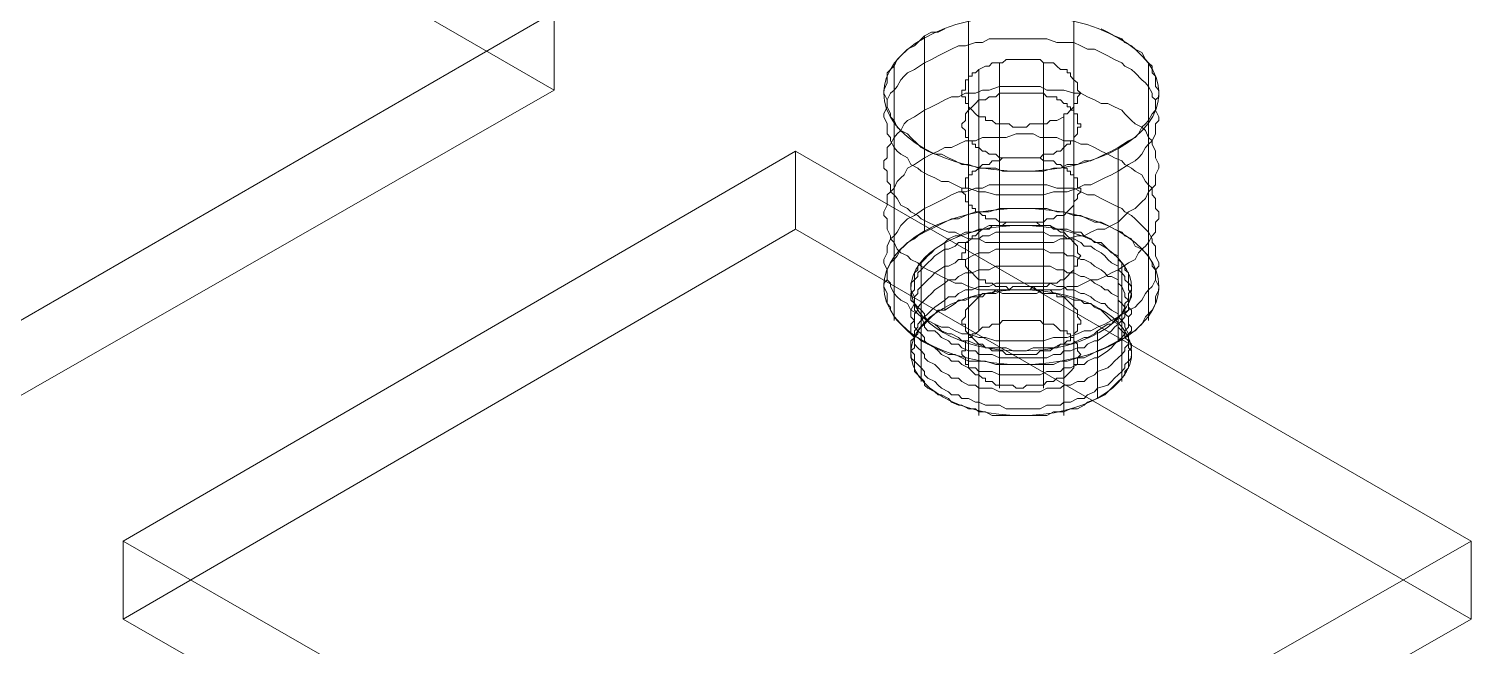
# Model space of a CAD drawing. Header units: millimetres. Extents: x 251 to 1800, y 172 to 1116.
# Drawn here: x 620.2 to 732.3, y 974.9 to 1022.9 of the extents above; entities that cross this region are included whole.
import ezdxf

# ---------------------------------------------------------------- set-up
doc = ezdxf.new("R2010")
doc.units = ezdxf.units.MM

msp = doc.modelspace()

# ---------------------------------------------------------------- linework, layer by layer
at = {"color": 8, "lineweight": 0, "true_color": 0x808080}
for points in [[(608.484693, 1048.423629), (660.998699, 1018.11649), (608.484693, 988.084871), (556.218654, 1018.11649)], [(694.005929, 1019.714503), (693.757961, 1019.438984), (693.482442, 1019.438984), (693.482442, 1019.191016), (693.206922, 1019.191016), (693.206922, 1018.915497), (692.958955, 1018.915497), (692.958955, 1018.667529), (692.958955, 1018.39201), (692.958955, 1018.11649), (692.683435, 1018.11649), (692.683435, 1017.868523), (692.683435, 1017.593003), (692.958955, 1017.593003), (692.958955, 1017.345036), (692.958955, 1017.069516), (693.206922, 1017.069516), (693.206922, 1016.821549), (693.482442, 1016.546029), (693.757961, 1016.27051), (694.005929, 1016.022542), (694.281448, 1016.022542), (694.529416, 1016.022542), (694.529416, 1015.747023), (694.804935, 1015.747023), (695.052902, 1015.747023), (695.328422, 1015.499056), (695.603941, 1015.499056), (695.851909, 1015.499056), (696.127428, 1015.499056), (696.375396, 1015.499056), (696.650915, 1015.223536), (696.898883, 1015.223536), (697.174402, 1015.223536), (697.449922, 1015.223536), (697.697889, 1015.223536), (697.973409, 1015.499056), (698.221376, 1015.499056), (698.496896, 1015.499056), (698.772415, 1015.499056), (699.020382, 1015.499056), (699.295902, 1015.499056), (699.543869, 1015.747023), (699.819389, 1015.747023), (700.067356, 1015.747023), (700.618395, 1016.022542), (700.618395, 1016.27051), (700.866363, 1016.27051), (701.141882, 1016.546029), (701.38985, 1016.821549), (701.38985, 1017.069516), (701.665369, 1017.069516), (701.665369, 1017.345036), (701.665369, 1017.593003), (701.940889, 1017.868523), (701.665369, 1018.11649), (701.665369, 1018.39201), (701.665369, 1018.667529), (701.38985, 1018.915497), (701.141882, 1019.191016), (701.141882, 1019.438984), (700.866363, 1019.438984), (700.866363, 1019.714503), (700.618395, 1019.714503), (700.342876, 1019.714503), (700.067356, 1019.962471), (699.819389, 1020.23799), (699.543869, 1020.23799), (699.295902, 1020.23799), (699.020382, 1020.23799), (698.772415, 1020.485957), (698.496896, 1020.485957), (698.221376, 1020.485957), (697.973409, 1020.485957), (697.697889, 1020.485957), (697.449922, 1020.485957), (697.174402, 1020.485957), (696.898883, 1020.485957), (696.650915, 1020.485957), (696.375396, 1020.485957), (696.127428, 1020.485957), (695.851909, 1020.23799), (695.603941, 1020.23799), (695.328422, 1020.23799), (695.052902, 1020.23799), (694.804935, 1019.962471), (694.529416, 1019.962471)], [(627.495535, 977.008989), (679.761573, 1007.316128), (732.275579, 977.008989), (679.761573, 946.97737)], [(700.618395, 995.716759), (700.342876, 995.716759), (700.067356, 995.716759), (699.819389, 995.468792), (699.543869, 995.468792), (699.295902, 995.468792), (699.020382, 995.193272), (698.772415, 995.193272), (698.496896, 995.193272), (698.221376, 995.193272), (697.973409, 995.193272), (697.697889, 995.193272), (697.449922, 994.945305), (697.174402, 994.945305), (696.898883, 994.945305), (696.650915, 995.193272), (696.375396, 995.193272), (696.127428, 995.193272), (695.851909, 995.193272), (695.603941, 995.193272), (695.328422, 995.193272), (695.052902, 995.468792), (694.804935, 995.468792), (694.529416, 995.468792), (694.529416, 995.716759), (694.281448, 995.716759), (694.005929, 995.992279), (693.757961, 995.992279), (693.482442, 996.240246), (693.206922, 996.515766), (693.206922, 996.791285), (692.958955, 996.791285), (692.958955, 997.039253), (692.958955, 997.314772), (692.683435, 997.56274), (692.683435, 997.838259), (692.958955, 997.838259), (692.958955, 998.086227), (692.958955, 998.361746), (692.958955, 998.637266), (693.206922, 998.637266), (693.206922, 998.885233), (693.482442, 998.885233), (693.482442, 999.160752), (693.757961, 999.160752), (694.005929, 999.40872), (694.281448, 999.684239), (694.529416, 999.684239), (694.804935, 999.684239), (695.052902, 999.932207), (695.328422, 999.932207), (695.603941, 999.932207), (695.851909, 1000.207726), (696.127428, 1000.207726), (696.375396, 1000.207726), (696.650915, 1000.207726), (696.898883, 1000.207726), (697.174402, 1000.207726), (697.449922, 1000.207726), (697.697889, 1000.207726), (697.973409, 1000.207726), (698.221376, 1000.207726), (698.496896, 1000.207726), (698.772415, 1000.207726), (699.020382, 999.932207), (699.295902, 999.932207), (699.543869, 999.932207), (699.819389, 999.932207), (700.067356, 999.684239), (700.342876, 999.40872), (700.618395, 999.40872), (700.866363, 999.40872), (700.866363, 999.160752), (701.141882, 999.160752), (701.141882, 998.885233), (701.38985, 998.885233), (701.38985, 998.637266), (701.665369, 998.361746), (701.665369, 998.086227), (701.665369, 997.838259), (701.940889, 997.56274), (701.665369, 997.314772), (701.665369, 997.039253), (701.665369, 996.791285), (701.38985, 996.791285), (701.38985, 996.515766), (701.141882, 996.240246), (700.866363, 995.992279)]]:
    msp.add_lwpolyline(points, close=True, dxfattribs=at)
for points in [[(608.484693, 1048.423629), (660.998699, 1018.11649)], [(660.998699, 1024.177918), (608.484693, 993.870779)], [(660.998699, 1024.177918), (608.484693, 993.870779)], [(660.998699, 1018.11649), (660.998699, 1024.177918)], [(660.998699, 1018.11649), (660.998699, 1024.177918)], [(693.206922, 1023.654431), (693.206922, 1008.363102), (693.206922, 1008.115134)], [(701.38985, 1023.654431), (701.38985, 1008.363102), (701.38985, 1008.115134)], [(689.790481, 1022.331938), (690.313968, 1022.607457), (690.837455, 1022.607457), (691.360942, 1022.882977)], [(703.511349, 1022.882977), (704.034836, 1022.607457), (704.558323, 1022.331938), (705.109362, 1022.08397), (705.35733, 1021.808451), (705.880817, 1021.560483), (706.156336, 1021.284964), (706.679823, 1021.036996), (706.955342, 1020.485957), (707.20331, 1020.23799), (707.478829, 1019.962471), (707.478829, 1019.438984), (707.726797, 1019.191016), (707.726797, 1018.667529), (707.726797, 1018.39201), (708.002316, 1018.11649), (708.002316, 1017.593003), (707.726797, 1017.345036), (707.726797, 1016.821549), (707.726797, 1016.546029), (707.478829, 1016.27051), (707.20331, 1015.747023), (706.955342, 1015.499056), (706.679823, 1015.223536), (706.404304, 1014.700049), (706.156336, 1014.42453), (705.632849, 1014.176562), (704.833843, 1013.653075), (704.833843, 998.637266), (705.35733, 998.885233), (705.632849, 999.160752), (706.156336, 999.40872), (706.404304, 999.684239), (706.679823, 999.932207), (706.955342, 1000.483246), (707.20331, 1000.731213), (707.478829, 1001.006733), (707.726797, 1001.53022), (707.726797, 1001.778187), (707.726797, 1002.053707), (708.002316, 1002.577194), (708.002316, 1002.852713), (707.726797, 1003.3762), (707.726797, 1003.624167), (707.726797, 1004.147654), (707.478829, 1004.423174), (707.478829, 1004.698693), (707.20331, 1005.22218), (706.955342, 1005.470148), (706.679823, 1005.745667), (706.156336, 1005.993635), (705.880817, 1006.544674), (705.35733, 1006.792641), (705.109362, 1007.068161), (704.558323, 1007.316128), (704.034836, 1007.591647), (703.511349, 1007.839615), (702.987863, 1007.839615), (702.464376, 1008.115134), (701.940889, 1008.363102), (701.38985, 1008.363102), (700.618395, 1008.638621), (700.067356, 1008.638621), (699.295902, 1008.914141), (698.772415, 1008.914141), (698.221376, 1008.914141), (697.449922, 1008.914141), (696.898883, 1008.914141), (696.127428, 1008.914141), (695.603941, 1008.914141), (694.804935, 1008.638621), (694.281448, 1008.638621), (693.757961, 1008.638621), (692.958955, 1008.363102), (692.435468, 1008.115134), (691.884429, 1008.115134), (691.360942, 1007.839615), (690.837455, 1007.591647), (689.790481, 1007.068161)], [(704.833843, 1013.653075), (704.310356, 1013.377556), (703.786869, 1013.129588), (703.23583, 1012.854069), (702.712343, 1012.606101), (702.188856, 1012.606101), (701.665369, 1012.330582), (700.866363, 1012.330582), (700.342876, 1012.055063), (699.819389, 1012.055063), (699.020382, 1011.807095), (698.496896, 1011.807095), (697.697889, 1011.807095), (697.174402, 1011.807095), (696.375396, 1011.807095), (695.851909, 1011.807095), (695.328422, 1012.055063), (694.529416, 1012.055063), (694.005929, 1012.055063), (693.206922, 1012.330582), (692.683435, 1012.330582), (692.159948, 1012.606101), (691.636461, 1012.854069), (691.112974, 1013.129588), (690.589487, 1013.129588), (690.038449, 1013.377556), (689.514962, 1013.653075), (689.266994, 1013.901043), (688.715955, 1014.42453), (688.467988, 1014.700049), (687.944501, 1014.975569), (687.668981, 1015.223536), (687.421014, 1015.747023), (687.145494, 1016.022542), (687.145494, 1016.27051), (686.869975, 1016.821549), (686.869975, 1017.069516), (686.869975, 1017.345036), (686.622008, 1017.868523), (686.622008, 1018.11649), (686.869975, 1018.667529), (686.869975, 1018.915497), (686.869975, 1019.438984), (687.145494, 1019.714503), (687.421014, 1019.962471), (687.668981, 1020.485957), (687.944501, 1020.761477), (688.192468, 1021.036996), (688.467988, 1021.284964), (688.991475, 1021.560483), (689.790481, 1022.331938), (689.790481, 1007.068161), (689.266994, 1006.792641), (688.991475, 1006.544674), (688.467988, 1006.269154), (688.192468, 1005.993635), (687.944501, 1005.745667), (687.668981, 1005.22218), (687.421014, 1004.946661), (687.145494, 1004.698693), (686.869975, 1004.147654), (686.869975, 1003.899687), (686.869975, 1003.3762), (686.622008, 1003.100681), (686.622008, 1002.852713), (686.869975, 1002.301674), (686.869975, 1002.053707), (686.869975, 1001.53022), (687.145494, 1001.2547), (687.145494, 1001.006733), (687.421014, 1000.483246), (687.668981, 1000.207726), (687.944501, 999.932207), (688.467988, 999.40872), (688.715955, 999.160752), (689.266994, 998.885233), (689.514962, 998.637266), (690.038449, 998.361746), (690.589487, 998.086227), (691.112974, 997.838259), (691.636461, 997.56274), (692.159948, 997.56274), (692.683435, 997.314772), (693.206922, 997.039253), (694.005929, 997.039253), (694.529416, 997.039253), (695.328422, 996.791285), (695.851909, 996.791285), (696.375396, 996.791285), (697.174402, 996.791285), (697.697889, 996.791285), (698.496896, 996.791285), (699.020382, 996.791285), (699.819389, 996.791285), (700.342876, 997.039253), (700.866363, 997.039253), (701.665369, 997.314772), (702.188856, 997.314772), (702.712343, 997.56274), (703.23583, 997.838259), (703.786869, 998.086227), (704.833843, 998.637266)], [(689.790481, 1022.331938), (689.790481, 1007.068161)], [(689.790481, 1020.23799), (690.313968, 1020.485957), (690.837455, 1020.761477), (691.360942, 1021.036996), (691.884429, 1021.284964), (692.435468, 1021.560483), (692.958955, 1021.560483), (693.757961, 1021.808451), (694.281448, 1021.808451), (694.804935, 1022.08397), (695.603941, 1022.08397), (696.127428, 1022.08397), (696.898883, 1022.08397), (697.449922, 1022.08397), (698.221376, 1022.08397), (698.772415, 1022.08397), (699.295902, 1022.08397), (700.067356, 1021.808451), (700.618395, 1021.808451), (701.38985, 1021.808451), (701.940889, 1021.560483), (702.464376, 1021.284964), (702.987863, 1021.284964), (703.511349, 1021.036996), (704.034836, 1020.761477), (704.558323, 1020.485957), (705.109362, 1020.23799), (705.35733, 1019.962471), (705.880817, 1019.714503), (706.156336, 1019.438984), (706.679823, 1018.915497), (706.955342, 1018.667529), (707.20331, 1018.39201), (707.478829, 1017.868523), (707.478829, 1017.593003), (707.726797, 1017.345036), (707.726797, 1016.821549), (707.726797, 1016.546029), (708.002316, 1016.022542), (708.002316, 1015.747023), (707.726797, 1015.499056), (707.726797, 1014.975569), (707.726797, 1014.700049), (707.478829, 1014.176562), (707.20331, 1013.901043), (706.955342, 1013.653075), (706.679823, 1013.129588), (706.404304, 1012.854069), (706.156336, 1012.606101), (705.632849, 1012.330582), (704.833843, 1011.807095), (704.833843, 1011.531576)], [(700.618395, 1016.022542), (700.618395, 1016.27051), (700.866363, 1016.27051), (701.141882, 1016.546029), (701.38985, 1016.821549), (701.38985, 1017.069516), (701.665369, 1017.069516), (701.665369, 1017.345036), (701.665369, 1017.593003), (701.940889, 1017.868523), (701.665369, 1018.11649), (701.665369, 1018.39201), (701.665369, 1018.667529), (701.38985, 1018.915497), (701.141882, 1019.191016), (701.141882, 1019.438984), (700.866363, 1019.438984), (700.866363, 1019.714503), (700.618395, 1019.714503), (700.342876, 1019.714503), (700.067356, 1019.962471), (699.819389, 1020.23799), (699.543869, 1020.23799), (699.295902, 1020.23799), (699.020382, 1020.23799), (698.772415, 1020.485957), (698.496896, 1020.485957), (698.221376, 1020.485957), (697.973409, 1020.485957), (697.697889, 1020.485957), (697.449922, 1020.485957), (697.174402, 1020.485957), (696.898883, 1020.485957), (696.650915, 1020.485957), (696.375396, 1020.485957), (696.127428, 1020.485957), (695.851909, 1020.23799), (695.603941, 1020.23799), (695.328422, 1020.23799), (695.052902, 1020.23799), (694.804935, 1019.962471), (694.529416, 1019.962471), (694.005929, 1019.714503)], [(704.833843, 1011.807095), (704.310356, 1011.531576), (703.786869, 1011.283608), (703.23583, 1011.008089), (702.712343, 1010.760121), (702.188856, 1010.760121), (701.665369, 1010.484602), (700.866363, 1010.209082), (700.342876, 1010.209082), (699.819389, 1010.209082), (699.020382, 1009.961115), (698.496896, 1009.961115), (697.697889, 1009.961115), (697.174402, 1009.961115), (696.375396, 1009.961115), (695.851909, 1009.961115), (695.328422, 1009.961115), (694.529416, 1010.209082), (694.005929, 1010.209082), (693.206922, 1010.484602), (692.683435, 1010.484602), (692.159948, 1010.760121), (691.636461, 1011.008089), (691.112974, 1011.008089), (690.589487, 1011.283608), (690.038449, 1011.531576), (689.514962, 1011.807095), (689.266994, 1012.055063), (688.715955, 1012.330582), (688.467988, 1012.854069), (687.944501, 1013.129588), (687.668981, 1013.377556), (687.421014, 1013.653075), (687.145494, 1014.176562), (687.145494, 1014.42453), (686.869975, 1014.700049), (686.869975, 1015.223536), (686.869975, 1015.499056), (686.622008, 1016.022542), (686.622008, 1016.27051), (686.869975, 1016.821549), (686.869975, 1017.069516), (686.869975, 1017.345036), (687.145494, 1017.868523), (687.421014, 1018.11649), (687.668981, 1018.39201), (687.944501, 1018.915497), (688.192468, 1019.191016), (688.467988, 1019.438984), (688.991475, 1019.714503), (689.790481, 1020.23799), (689.790481, 1019.962471)], [(687.421014, 1020.23799), (687.421014, 1005.22218), (687.421014, 1004.946661)], [(694.005929, 1019.714503), (693.757961, 1019.438984), (693.482442, 1019.438984), (693.482442, 1019.191016), (693.206922, 1019.191016), (693.206922, 1018.915497), (692.958955, 1018.915497), (692.958955, 1018.667529), (692.958955, 1018.39201), (692.958955, 1018.11649), (692.683435, 1018.11649), (692.683435, 1017.868523), (692.683435, 1017.593003), (692.958955, 1017.593003), (692.958955, 1017.345036), (692.958955, 1017.069516), (693.206922, 1017.069516), (693.206922, 1016.821549), (693.482442, 1016.546029), (693.757961, 1016.27051), (694.005929, 1016.022542), (694.281448, 1016.022542), (694.529416, 1016.022542), (694.529416, 1015.747023), (694.804935, 1015.747023), (695.052902, 1015.747023), (695.328422, 1015.499056), (695.603941, 1015.499056), (695.851909, 1015.499056), (696.127428, 1015.499056), (696.375396, 1015.499056), (696.650915, 1015.223536), (696.898883, 1015.223536), (697.174402, 1015.223536), (697.449922, 1015.223536), (697.697889, 1015.223536), (697.973409, 1015.499056), (698.221376, 1015.499056), (698.496896, 1015.499056), (698.772415, 1015.499056), (699.020382, 1015.499056), (699.295902, 1015.499056), (699.543869, 1015.747023), (699.819389, 1015.747023), (700.067356, 1015.747023), (700.618395, 1016.022542)], [(694.005929, 1019.714503), (694.005929, 999.40872)], [(694.005929, 1019.714503), (694.005929, 999.40872)], [(695.603941, 1020.23799), (695.603941, 999.932207), (695.603941, 999.684239)], [(699.020382, 1020.23799), (699.020382, 999.932207), (699.020382, 999.684239)], [(707.20331, 1020.23799), (707.20331, 1005.22218), (707.20331, 1004.946661)], [(660.998699, 1018.11649), (608.484693, 988.084871)], [(689.790481, 1016.546029), (690.313968, 1016.821549), (690.837455, 1017.069516), (691.360942, 1017.345036), (691.884429, 1017.593003), (692.435468, 1017.593003), (692.958955, 1017.868523), (693.757961, 1017.868523), (694.281448, 1018.11649), (694.804935, 1018.11649), (695.603941, 1018.39201), (696.127428, 1018.39201), (696.898883, 1018.39201), (697.449922, 1018.39201), (698.221376, 1018.39201), (698.772415, 1018.39201), (699.295902, 1018.11649), (700.067356, 1018.11649), (700.618395, 1018.11649), (701.38985, 1017.868523), (701.940889, 1017.868523), (702.464376, 1017.593003), (702.987863, 1017.345036), (703.511349, 1017.069516), (704.034836, 1017.069516), (704.558323, 1016.821549), (705.109362, 1016.546029), (705.35733, 1016.27051), (705.880817, 1015.747023), (706.156336, 1015.499056), (706.679823, 1015.223536), (706.955342, 1014.975569), (707.20331, 1014.42453), (707.478829, 1014.176562), (707.478829, 1013.901043), (707.726797, 1013.377556), (707.726797, 1013.129588), (707.726797, 1012.854069), (708.002316, 1012.330582), (708.002316, 1012.055063), (707.726797, 1011.531576), (707.726797, 1011.283608), (707.726797, 1010.760121), (707.478829, 1010.484602), (707.20331, 1010.209082), (706.955342, 1009.685595), (706.679823, 1009.437628), (706.404304, 1009.162108), (706.156336, 1008.914141), (705.632849, 1008.638621), (704.833843, 1007.839615), (704.833843, 1007.591647)], [(693.206922, 1018.915497), (693.206922, 998.637266), (693.206922, 998.361746)], [(701.38985, 1018.915497), (701.38985, 998.637266), (701.38985, 998.361746)], [(700.618395, 1013.653075), (700.342876, 1013.377556), (700.067356, 1013.377556), (699.819389, 1013.129588), (699.543869, 1013.129588), (699.295902, 1013.129588), (699.020382, 1013.129588), (698.772415, 1012.854069), (698.496896, 1012.854069), (698.221376, 1012.854069), (697.973409, 1012.854069), (697.697889, 1012.854069), (697.449922, 1012.854069), (697.174402, 1012.854069), (696.898883, 1012.854069), (696.650915, 1012.854069), (696.375396, 1012.854069), (696.127428, 1012.854069), (695.851909, 1012.854069), (695.603941, 1012.854069), (695.328422, 1013.129588), (695.052902, 1013.129588), (694.804935, 1013.129588), (694.529416, 1013.377556), (694.281448, 1013.377556), (694.005929, 1013.653075), (693.757961, 1013.653075), (693.757961, 1013.901043), (693.482442, 1013.901043), (693.482442, 1014.176562), (693.206922, 1014.176562), (693.206922, 1014.42453), (692.958955, 1014.42453), (692.958955, 1014.700049), (692.958955, 1014.975569), (692.683435, 1015.223536), (692.683435, 1015.499056), (692.958955, 1015.747023), (692.958955, 1016.022542), (692.958955, 1016.27051), (693.206922, 1016.546029), (693.482442, 1016.821549), (693.757961, 1017.069516), (694.005929, 1017.345036), (694.005929, 1017.069516)], [(694.005929, 1017.345036), (694.281448, 1017.345036), (694.529416, 1017.345036), (694.804935, 1017.593003), (695.052902, 1017.593003), (695.328422, 1017.593003), (695.603941, 1017.868523), (695.851909, 1017.868523), (696.127428, 1017.868523), (696.375396, 1017.868523), (696.650915, 1017.868523), (696.898883, 1017.868523), (697.174402, 1017.868523), (697.449922, 1017.868523), (697.697889, 1017.868523), (697.973409, 1017.868523), (698.221376, 1017.868523), (698.496896, 1017.868523), (698.772415, 1017.868523), (699.020382, 1017.868523), (699.295902, 1017.593003), (699.543869, 1017.593003), (699.819389, 1017.593003), (700.067356, 1017.593003), (700.067356, 1017.345036), (700.342876, 1017.345036), (700.618395, 1017.069516), (700.866363, 1017.069516), (700.866363, 1016.821549), (701.141882, 1016.821549), (701.141882, 1016.546029), (701.38985, 1016.546029), (701.38985, 1016.27051), (701.665369, 1016.27051), (701.665369, 1016.022542), (701.665369, 1015.747023), (701.665369, 1015.499056), (701.940889, 1015.499056), (701.940889, 1015.223536), (701.665369, 1015.223536), (701.665369, 1014.975569), (701.665369, 1014.700049), (701.38985, 1014.42453), (701.38985, 1014.176562), (701.141882, 1014.176562), (701.141882, 1013.901043), (700.866363, 1013.901043), (700.618395, 1013.653075), (700.618395, 1013.377556)], [(704.833843, 1007.839615), (704.310356, 1007.591647), (703.786869, 1007.316128), (703.23583, 1007.316128), (702.712343, 1007.068161), (702.188856, 1006.792641), (701.665369, 1006.792641), (700.866363, 1006.544674), (700.342876, 1006.544674), (699.819389, 1006.269154), (699.020382, 1006.269154), (698.496896, 1006.269154), (697.697889, 1006.269154), (697.174402, 1006.269154), (696.375396, 1006.269154), (695.851909, 1006.269154), (695.328422, 1006.269154), (694.529416, 1006.269154), (694.005929, 1006.544674), (693.206922, 1006.544674), (692.683435, 1006.792641), (692.159948, 1007.068161), (691.636461, 1007.068161), (691.112974, 1007.316128), (690.589487, 1007.591647), (690.038449, 1007.839615), (689.514962, 1008.115134), (689.266994, 1008.363102), (688.715955, 1008.638621), (688.467988, 1008.914141), (687.944501, 1009.162108), (687.668981, 1009.685595), (687.421014, 1009.961115), (687.145494, 1010.209082), (687.145494, 1010.760121), (686.869975, 1011.008089), (686.869975, 1011.531576), (686.869975, 1011.807095), (686.622008, 1012.055063), (686.622008, 1012.606101), (686.869975, 1012.854069), (686.869975, 1013.377556), (686.869975, 1013.653075), (687.145494, 1013.901043), (687.421014, 1014.42453), (687.668981, 1014.700049), (687.944501, 1014.975569), (688.192468, 1015.499056), (688.467988, 1015.747023), (688.991475, 1016.022542), (689.790481, 1016.546029), (689.790481, 1016.27051)], [(693.206922, 1016.821549), (693.206922, 996.791285), (693.206922, 996.515766)], [(700.618395, 1016.022542), (700.618395, 995.716759)], [(700.618395, 1016.022542), (700.618395, 995.716759)], [(701.38985, 1016.821549), (701.38985, 996.791285), (701.38985, 996.515766)], [(687.421014, 1015.499056), (687.421014, 1000.483246), (687.421014, 1000.207726)], [(689.790481, 1012.854069), (690.313968, 1013.129588), (690.837455, 1013.377556), (691.360942, 1013.653075), (691.884429, 1013.653075), (692.435468, 1013.901043), (692.958955, 1014.176562), (693.757961, 1014.176562), (694.281448, 1014.42453), (694.804935, 1014.42453), (695.603941, 1014.42453), (696.127428, 1014.42453), (696.898883, 1014.700049), (697.449922, 1014.700049), (698.221376, 1014.700049), (698.772415, 1014.42453), (699.295902, 1014.42453), (700.067356, 1014.42453), (700.618395, 1014.176562), (701.38985, 1014.176562), (701.940889, 1013.901043), (702.464376, 1013.901043), (702.987863, 1013.653075), (703.511349, 1013.377556), (704.034836, 1013.129588), (704.558323, 1012.854069), (705.109362, 1012.606101), (705.35733, 1012.330582), (705.880817, 1012.055063), (706.156336, 1011.807095), (706.679823, 1011.531576), (706.955342, 1011.008089), (707.20331, 1010.760121), (707.478829, 1010.484602), (707.478829, 1009.961115), (707.726797, 1009.685595), (707.726797, 1009.437628), (707.726797, 1008.914141), (708.002316, 1008.638621), (708.002316, 1008.115134), (707.726797, 1007.839615), (707.726797, 1007.591647), (707.726797, 1007.068161), (707.478829, 1006.792641), (707.20331, 1006.269154), (706.955342, 1005.993635), (706.679823, 1005.745667), (706.404304, 1005.470148), (706.156336, 1004.946661), (705.632849, 1004.698693), (704.833843, 1004.147654), (704.833843, 1003.899687)], [(695.603941, 1015.499056), (695.603941, 995.193272), (695.603941, 994.945305)], [(699.020382, 1015.499056), (699.020382, 995.193272), (699.020382, 994.945305)], [(707.20331, 1015.499056), (707.20331, 1000.483246), (707.20331, 1000.207726)], [(704.833843, 1013.653075), (704.833843, 998.637266)], [(627.495535, 983.070417), (679.761573, 1013.377556)], [(627.495535, 983.070417), (679.761573, 1013.377556)], [(679.761573, 1013.377556), (732.275579, 983.070417)], [(679.761573, 1007.316128), (679.761573, 1013.377556)], [(679.761573, 1013.377556), (732.275579, 983.070417)], [(679.761573, 1007.316128), (679.761573, 1013.377556)], [(704.833843, 1004.147654), (704.310356, 1003.899687), (703.786869, 1003.624167), (703.23583, 1003.3762), (702.712343, 1003.3762), (702.188856, 1003.100681), (701.665369, 1002.852713), (700.866363, 1002.852713), (700.342876, 1002.577194), (699.819389, 1002.577194), (699.020382, 1002.577194), (698.496896, 1002.301674), (697.697889, 1002.301674), (697.174402, 1002.301674), (696.375396, 1002.301674), (695.851909, 1002.301674), (695.328422, 1002.577194), (694.529416, 1002.577194), (694.005929, 1002.577194), (693.206922, 1002.852713), (692.683435, 1003.100681), (692.159948, 1003.100681), (691.636461, 1003.3762), (691.112974, 1003.624167), (690.589487, 1003.899687), (690.038449, 1004.147654), (689.514962, 1004.423174), (689.266994, 1004.698693), (688.715955, 1004.946661), (688.467988, 1005.22218), (687.944501, 1005.470148), (687.668981, 1005.745667), (687.421014, 1006.269154), (687.145494, 1006.544674), (687.145494, 1006.792641), (686.869975, 1007.316128), (686.869975, 1007.591647), (686.869975, 1008.115134), (686.622008, 1008.363102), (686.622008, 1008.638621), (686.869975, 1009.162108), (686.869975, 1009.437628), (686.869975, 1009.961115), (687.145494, 1010.209082), (687.421014, 1010.484602), (687.668981, 1011.008089), (687.944501, 1011.283608), (688.192468, 1011.531576), (688.467988, 1012.055063), (688.991475, 1012.330582), (689.790481, 1012.854069), (689.790481, 1012.606101)], [(694.005929, 1012.055063), (694.281448, 1012.330582), (694.529416, 1012.330582), (694.804935, 1012.330582), (695.052902, 1012.606101), (695.328422, 1012.606101), (695.603941, 1012.606101), (695.851909, 1012.854069), (696.127428, 1012.854069), (696.375396, 1012.854069), (696.650915, 1012.854069), (696.898883, 1012.854069), (697.174402, 1012.854069), (697.449922, 1012.854069), (697.697889, 1012.854069), (697.973409, 1012.854069), (698.221376, 1012.854069), (698.496896, 1012.854069), (698.772415, 1012.854069), (699.020382, 1012.606101), (699.295902, 1012.606101), (699.543869, 1012.606101), (699.819389, 1012.606101), (700.067356, 1012.330582), (700.342876, 1012.330582), (700.618395, 1012.055063), (700.866363, 1012.055063), (700.866363, 1011.807095), (701.141882, 1011.807095), (701.141882, 1011.531576), (701.38985, 1011.531576), (701.38985, 1011.283608), (701.665369, 1011.283608), (701.665369, 1011.008089), (701.665369, 1010.760121), (701.665369, 1010.484602), (701.940889, 1010.484602), (701.940889, 1010.209082), (701.665369, 1009.961115), (701.665369, 1009.685595), (701.38985, 1009.437628), (701.38985, 1009.162108), (701.141882, 1008.914141), (700.866363, 1008.638621), (700.618395, 1008.363102), (700.618395, 1008.115134)], [(700.618395, 1008.363102), (700.342876, 1008.363102), (700.067356, 1008.363102), (699.819389, 1008.115134), (699.543869, 1008.115134), (699.295902, 1008.115134), (699.020382, 1007.839615), (698.772415, 1007.839615), (698.496896, 1007.839615), (698.221376, 1007.839615), (697.973409, 1007.839615), (697.697889, 1007.839615), (697.449922, 1007.839615), (697.174402, 1007.839615), (696.898883, 1007.839615), (696.650915, 1007.839615), (696.375396, 1007.839615), (696.127428, 1007.839615), (695.851909, 1007.839615), (695.603941, 1007.839615), (695.328422, 1008.115134), (695.052902, 1008.115134), (694.804935, 1008.115134), (694.529416, 1008.115134), (694.529416, 1008.363102), (694.281448, 1008.363102), (694.005929, 1008.638621), (693.757961, 1008.638621), (693.757961, 1008.914141), (693.482442, 1008.914141), (693.482442, 1009.162108), (693.206922, 1009.162108), (693.206922, 1009.437628), (692.958955, 1009.437628), (692.958955, 1009.685595), (692.958955, 1009.961115), (692.683435, 1010.209082), (692.683435, 1010.484602), (692.958955, 1010.484602), (692.958955, 1010.760121), (692.958955, 1011.008089), (692.958955, 1011.283608), (693.206922, 1011.283608), (693.206922, 1011.531576), (693.482442, 1011.531576), (693.482442, 1011.807095), (693.757961, 1011.807095), (694.005929, 1012.055063), (694.005929, 1011.807095)], [(693.206922, 1012.330582), (693.206922, 997.314772), (693.206922, 997.039253)], [(701.38985, 1012.330582), (701.38985, 997.314772), (701.38985, 997.039253)], [(689.790481, 1008.914141), (690.313968, 1009.162108), (690.837455, 1009.437628), (691.360942, 1009.685595), (691.884429, 1009.961115), (692.435468, 1010.209082), (692.958955, 1010.209082), (693.757961, 1010.484602), (694.281448, 1010.484602), (694.804935, 1010.760121), (695.603941, 1010.760121), (696.127428, 1010.760121), (696.898883, 1010.760121), (697.449922, 1010.760121), (698.221376, 1010.760121), (698.772415, 1010.760121), (699.295902, 1010.760121), (700.067356, 1010.484602), (700.618395, 1010.484602), (701.38985, 1010.484602), (701.940889, 1010.209082), (702.464376, 1009.961115), (702.987863, 1009.961115), (703.511349, 1009.685595), (704.034836, 1009.437628), (704.558323, 1009.162108), (705.109362, 1008.914141), (705.35733, 1008.638621), (705.880817, 1008.363102), (706.156336, 1008.115134), (706.679823, 1007.591647), (706.955342, 1007.316128), (707.20331, 1007.068161), (707.478829, 1006.544674), (707.478829, 1006.269154), (707.726797, 1005.993635), (707.726797, 1005.470148), (707.726797, 1005.22218), (708.002316, 1004.698693), (708.002316, 1004.423174), (707.726797, 1004.147654), (707.726797, 1003.624167), (707.726797, 1003.3762), (707.478829, 1002.852713), (707.20331, 1002.577194), (706.955342, 1002.301674), (706.679823, 1001.778187), (706.404304, 1001.53022), (706.156336, 1001.2547), (705.632849, 1001.006733), (704.833843, 1000.483246), (704.833843, 1000.207726)], [(704.833843, 1000.483246), (704.310356, 1000.207726), (703.786869, 999.932207), (703.23583, 999.684239), (702.712343, 999.40872), (702.188856, 999.40872), (701.665369, 999.160752), (700.866363, 998.885233), (700.342876, 998.885233), (699.819389, 998.885233), (699.020382, 998.637266), (698.496896, 998.637266), (697.697889, 998.637266), (697.174402, 998.637266), (696.375396, 998.637266), (695.851909, 998.637266), (695.328422, 998.637266), (694.529416, 998.885233), (694.005929, 998.885233), (693.206922, 999.160752), (692.683435, 999.160752), (692.159948, 999.40872), (691.636461, 999.684239), (691.112974, 999.684239), (690.589487, 999.932207), (690.038449, 1000.207726), (689.514962, 1000.483246), (689.266994, 1000.731213), (688.715955, 1001.006733), (688.467988, 1001.53022), (687.944501, 1001.778187), (687.668981, 1002.053707), (687.421014, 1002.301674), (687.145494, 1002.852713), (687.145494, 1003.100681), (686.869975, 1003.3762), (686.869975, 1003.899687), (686.869975, 1004.147654), (686.622008, 1004.698693), (686.622008, 1004.946661), (686.869975, 1005.470148), (686.869975, 1005.745667), (686.869975, 1005.993635), (687.145494, 1006.544674), (687.421014, 1006.792641), (687.668981, 1007.068161), (687.944501, 1007.591647), (688.192468, 1007.839615), (688.467988, 1008.115134), (688.991475, 1008.363102), (689.790481, 1008.914141), (689.790481, 1008.638621)], [(627.495535, 977.008989), (679.761573, 1007.316128)], [(679.761573, 1007.316128), (732.275579, 977.008989)], [(691.360942, 1001.006733), (691.360942, 1006.269154), (691.636461, 1006.544674), (692.159948, 1006.792641), (692.435468, 1006.792641), (692.958955, 1007.068161), (693.482442, 1007.068161), (694.005929, 1007.316128), (694.281448, 1007.316128), (694.804935, 1007.591647), (695.328422, 1007.591647), (695.851909, 1007.591647), (696.375396, 1007.591647), (696.898883, 1007.591647), (697.449922, 1007.591647), (697.973409, 1007.591647), (698.496896, 1007.591647), (699.020382, 1007.591647), (699.543869, 1007.591647), (700.067356, 1007.316128), (700.618395, 1007.316128), (700.866363, 1007.316128), (701.38985, 1007.068161), (701.940889, 1007.068161), (702.188856, 1006.792641), (702.712343, 1006.544674), (702.987863, 1006.269154), (703.511349, 1006.269154), (703.786869, 1005.993635), (704.034836, 1005.745667), (704.310356, 1005.470148), (704.833843, 1005.22218), (704.833843, 1004.946661), (705.109362, 1004.698693), (705.35733, 1004.423174), (705.35733, 1004.147654), (705.632849, 1003.899687), (705.632849, 1003.3762), (705.632849, 1003.100681), (705.880817, 1002.852713), (705.880817, 1002.577194), (705.632849, 1002.301674), (705.632849, 1002.053707), (705.632849, 1001.778187), (705.35733, 1001.53022), (705.35733, 1001.2547), (705.109362, 1000.731213), (704.833843, 1000.483246), (704.558323, 1000.207726), (704.310356, 999.932207), (704.034836, 999.932207), (703.23583, 999.40872)], [(691.360942, 1005.745667), (691.636461, 1005.745667), (692.159948, 1005.993635), (692.435468, 1006.269154), (692.958955, 1006.269154), (693.482442, 1006.544674), (694.005929, 1006.544674), (694.281448, 1006.792641), (694.804935, 1006.792641), (695.328422, 1007.068161), (695.851909, 1007.068161), (696.375396, 1007.068161), (696.898883, 1007.068161), (697.449922, 1007.068161), (697.973409, 1007.068161), (698.496896, 1007.068161), (699.020382, 1007.068161), (699.543869, 1006.792641), (700.067356, 1006.792641), (700.618395, 1006.792641), (700.866363, 1006.544674), (701.38985, 1006.544674), (701.940889, 1006.269154), (702.188856, 1005.993635), (702.712343, 1005.993635), (702.987863, 1005.745667), (703.511349, 1005.470148), (703.786869, 1005.22218), (704.034836, 1004.946661), (704.310356, 1004.698693), (704.833843, 1004.423174), (704.833843, 1004.147654), (705.109362, 1003.899687), (705.35733, 1003.624167), (705.35733, 1003.3762), (705.632849, 1003.100681), (705.632849, 1002.852713), (705.632849, 1002.577194), (705.880817, 1002.301674), (705.880817, 1002.053707), (705.632849, 1001.53022), (705.632849, 1001.2547), (705.632849, 1001.006733), (705.35733, 1000.731213), (705.35733, 1000.483246), (705.109362, 1000.207726), (704.833843, 999.932207), (704.558323, 999.684239), (704.310356, 999.40872), (704.034836, 999.160752), (703.23583, 998.637266), (703.23583, 998.361746)], [(700.618395, 1003.3762), (700.342876, 1003.3762), (700.067356, 1003.100681), (699.819389, 1003.100681), (699.543869, 1003.100681), (699.295902, 1002.852713), (699.020382, 1002.852713), (698.772415, 1002.852713), (698.496896, 1002.852713), (698.221376, 1002.852713), (697.973409, 1002.577194), (697.697889, 1002.577194), (697.449922, 1002.577194), (697.174402, 1002.577194), (696.898883, 1002.577194), (696.650915, 1002.577194), (696.375396, 1002.577194), (696.127428, 1002.852713), (695.851909, 1002.852713), (695.603941, 1002.852713), (695.328422, 1002.852713), (695.052902, 1003.100681), (694.804935, 1003.100681), (694.529416, 1003.100681), (694.529416, 1003.3762), (694.281448, 1003.3762), (694.005929, 1003.3762), (693.757961, 1003.624167), (693.482442, 1003.899687), (693.206922, 1004.147654), (692.958955, 1004.423174), (692.958955, 1004.698693), (692.958955, 1004.946661), (692.683435, 1004.946661), (692.683435, 1005.22218), (692.683435, 1005.470148), (692.958955, 1005.470148), (692.958955, 1005.745667), (692.958955, 1005.993635), (692.958955, 1006.269154), (693.206922, 1006.269154), (693.206922, 1006.544674), (693.482442, 1006.544674), (693.482442, 1006.792641), (693.757961, 1006.792641), (694.005929, 1007.068161), (694.005929, 1006.792641)], [(694.005929, 1007.068161), (694.281448, 1007.316128), (694.529416, 1007.316128), (694.804935, 1007.316128), (695.052902, 1007.591647), (695.328422, 1007.591647), (695.603941, 1007.591647), (695.851909, 1007.591647), (696.127428, 1007.839615), (696.375396, 1007.839615), (696.650915, 1007.839615), (696.898883, 1007.839615), (697.174402, 1007.839615), (697.449922, 1007.839615), (697.697889, 1007.839615), (697.973409, 1007.839615), (698.221376, 1007.839615), (698.496896, 1007.839615), (698.772415, 1007.591647), (699.020382, 1007.591647), (699.295902, 1007.591647), (699.543869, 1007.591647), (699.819389, 1007.316128), (700.067356, 1007.316128), (700.342876, 1007.068161), (700.618395, 1007.068161), (700.866363, 1006.792641), (701.141882, 1006.544674), (701.38985, 1006.269154), (701.665369, 1005.993635), (701.665369, 1005.745667), (701.665369, 1005.470148), (701.940889, 1005.22218), (701.665369, 1004.946661), (701.665369, 1004.698693), (701.665369, 1004.423174), (701.38985, 1004.423174), (701.38985, 1004.147654), (701.141882, 1003.899687), (700.866363, 1003.624167), (700.618395, 1003.3762), (700.618395, 1003.100681)], [(694.005929, 1007.316128), (694.005929, 1002.053707), (694.005929, 1001.778187)], [(700.618395, 1007.316128), (700.618395, 1002.053707), (700.618395, 1001.778187)], [(703.23583, 994.146299), (703.23583, 999.40872), (702.987863, 999.160752), (702.464376, 998.885233), (702.188856, 998.885233), (701.665369, 998.637266), (701.141882, 998.361746), (700.618395, 998.361746), (700.342876, 998.361746), (699.819389, 998.086227), (699.295902, 998.086227), (698.772415, 998.086227), (698.221376, 998.086227), (697.697889, 997.838259), (697.174402, 997.838259), (696.650915, 997.838259), (696.127428, 998.086227), (695.603941, 998.086227), (695.052902, 998.086227), (694.529416, 998.086227), (694.005929, 998.361746), (693.757961, 998.361746), (693.206922, 998.637266), (692.683435, 998.637266), (692.435468, 998.885233), (691.884429, 999.160752), (691.636461, 999.160752), (691.112974, 999.40872), (690.837455, 999.684239), (690.589487, 999.932207), (690.038449, 1000.207726), (689.790481, 1000.483246), (689.790481, 1000.731213), (689.514962, 1001.006733), (689.266994, 1001.2547), (688.991475, 1001.53022), (688.991475, 1001.778187), (688.991475, 1002.053707), (688.715955, 1002.577194), (688.715955, 1002.852713), (688.715955, 1003.100681), (688.991475, 1003.3762), (688.991475, 1003.624167), (688.991475, 1003.899687), (689.266994, 1004.147654), (689.266994, 1004.423174), (689.514962, 1004.698693), (689.790481, 1004.946661), (690.038449, 1005.22218), (690.313968, 1005.470148), (690.589487, 1005.745667), (691.360942, 1006.269154)], [(703.23583, 998.637266), (702.987863, 998.637266), (702.464376, 998.361746), (702.188856, 998.086227), (701.665369, 998.086227), (701.141882, 997.838259), (700.618395, 997.838259), (700.342876, 997.56274), (699.819389, 997.56274), (699.295902, 997.314772), (698.772415, 997.314772), (698.221376, 997.314772), (697.697889, 997.314772), (697.174402, 997.314772), (696.650915, 997.314772), (696.127428, 997.314772), (695.603941, 997.314772), (695.052902, 997.56274), (694.529416, 997.56274), (694.005929, 997.56274), (693.757961, 997.838259), (693.206922, 997.838259), (692.683435, 998.086227), (692.435468, 998.361746), (691.884429, 998.361746), (691.636461, 998.637266), (691.112974, 998.885233), (690.837455, 999.160752), (690.589487, 999.40872), (690.038449, 999.40872), (689.790481, 999.684239), (689.790481, 999.932207), (689.514962, 1000.483246), (689.266994, 1000.731213), (688.991475, 1001.006733), (688.991475, 1001.2547), (688.991475, 1001.53022), (688.715955, 1001.778187), (688.715955, 1002.053707), (688.715955, 1002.301674), (688.991475, 1002.577194), (688.991475, 1003.100681), (688.991475, 1003.3762), (689.266994, 1003.624167), (689.266994, 1003.899687), (689.514962, 1004.147654), (689.790481, 1004.423174), (690.038449, 1004.698693), (690.313968, 1004.946661), (690.589487, 1005.22218), (691.360942, 1005.745667), (691.360942, 1005.470148)], [(691.360942, 1001.006733), (691.360942, 1006.269154)], [(691.360942, 1004.423174), (691.636461, 1004.423174), (692.159948, 1004.698693), (692.435468, 1004.946661), (692.958955, 1004.946661), (693.482442, 1005.22218), (694.005929, 1005.470148), (694.281448, 1005.470148), (694.804935, 1005.470148), (695.328422, 1005.745667), (695.851909, 1005.745667), (696.375396, 1005.745667), (696.898883, 1005.745667), (697.449922, 1005.745667), (697.973409, 1005.745667), (698.496896, 1005.745667), (699.020382, 1005.745667), (699.543869, 1005.470148), (700.067356, 1005.470148), (700.618395, 1005.470148), (700.866363, 1005.22218), (701.38985, 1005.22218), (701.940889, 1004.946661), (702.188856, 1004.946661), (702.712343, 1004.698693), (702.987863, 1004.423174), (703.511349, 1004.147654), (703.786869, 1003.899687), (704.034836, 1003.624167), (704.310356, 1003.624167), (704.833843, 1003.3762), (704.833843, 1003.100681), (705.109362, 1002.852713), (705.35733, 1002.301674), (705.35733, 1002.053707), (705.632849, 1001.778187), (705.632849, 1001.53022), (705.632849, 1001.2547), (705.880817, 1001.006733), (705.880817, 1000.731213), (705.632849, 1000.483246), (705.632849, 999.932207), (705.632849, 999.684239), (705.35733, 999.40872), (705.35733, 999.160752), (705.109362, 998.885233), (704.833843, 998.637266), (704.558323, 998.361746), (704.310356, 998.086227), (704.034836, 997.838259), (703.23583, 997.314772), (703.23583, 997.039253)], [(689.514962, 1004.698693), (689.514962, 999.40872), (689.514962, 999.160752)], [(705.109362, 1004.698693), (705.109362, 999.40872), (705.109362, 999.160752)], [(703.23583, 997.314772), (702.987863, 997.314772), (702.464376, 997.039253), (702.188856, 996.791285), (701.665369, 996.791285), (701.141882, 996.515766), (700.618395, 996.515766), (700.342876, 996.240246), (699.819389, 996.240246), (699.295902, 996.240246), (698.772415, 995.992279), (698.221376, 995.992279), (697.697889, 995.992279), (697.174402, 995.992279), (696.650915, 995.992279), (696.127428, 995.992279), (695.603941, 995.992279), (695.052902, 996.240246), (694.529416, 996.240246), (694.005929, 996.240246), (693.757961, 996.515766), (693.206922, 996.515766), (692.683435, 996.791285), (692.435468, 997.039253), (691.884429, 997.039253), (691.636461, 997.314772), (691.112974, 997.56274), (690.837455, 997.838259), (690.589487, 998.086227), (690.038449, 998.361746), (689.790481, 998.637266), (689.790481, 998.885233), (689.514962, 999.160752), (689.266994, 999.40872), (688.991475, 999.684239), (688.991475, 999.932207), (688.991475, 1000.207726), (688.715955, 1000.483246), (688.715955, 1000.731213), (688.715955, 1001.006733), (688.991475, 1001.53022), (688.991475, 1001.778187), (688.991475, 1002.053707), (689.266994, 1002.301674), (689.266994, 1002.577194), (689.514962, 1002.852713), (689.790481, 1003.100681), (690.038449, 1003.3762), (690.313968, 1003.624167), (690.589487, 1003.899687), (691.360942, 1004.423174), (691.360942, 1004.147654)], [(691.360942, 1003.100681), (691.636461, 1003.3762), (692.159948, 1003.3762), (692.435468, 1003.624167), (692.958955, 1003.899687), (693.482442, 1003.899687), (694.005929, 1004.147654), (694.281448, 1004.147654), (694.804935, 1004.147654), (695.328422, 1004.423174), (695.851909, 1004.423174), (696.375396, 1004.423174), (696.898883, 1004.423174), (697.449922, 1004.423174), (697.973409, 1004.423174), (698.496896, 1004.423174), (699.020382, 1004.423174), (699.543869, 1004.423174), (700.067356, 1004.147654), (700.618395, 1004.147654), (700.866363, 1003.899687), (701.38985, 1003.899687), (701.940889, 1003.624167), (702.188856, 1003.624167), (702.712343, 1003.3762), (702.987863, 1003.100681), (703.511349, 1002.852713), (703.786869, 1002.577194), (704.034836, 1002.577194), (704.310356, 1002.301674), (704.833843, 1002.053707), (704.833843, 1001.778187), (705.109362, 1001.53022), (705.35733, 1001.2547), (705.35733, 1000.731213), (705.632849, 1000.483246), (705.632849, 1000.207726), (705.632849, 999.932207), (705.880817, 999.684239), (705.880817, 999.40872), (705.632849, 999.160752), (705.632849, 998.885233), (705.632849, 998.361746), (705.35733, 998.086227), (705.35733, 997.838259), (705.109362, 997.56274), (704.833843, 997.314772), (704.558323, 997.039253), (704.310356, 996.791285), (704.034836, 996.515766), (703.23583, 996.240246), (703.23583, 995.992279)], [(703.23583, 996.240246), (702.987863, 995.992279), (702.464376, 995.716759), (702.188856, 995.468792), (701.665369, 995.468792), (701.141882, 995.193272), (700.618395, 995.193272), (700.342876, 994.945305), (699.819389, 994.945305), (699.295902, 994.945305), (698.772415, 994.669786), (698.221376, 994.669786), (697.697889, 994.669786), (697.174402, 994.669786), (696.650915, 994.669786), (696.127428, 994.669786), (695.603941, 994.669786), (695.052902, 994.945305), (694.529416, 994.945305), (694.005929, 994.945305), (693.757961, 995.193272), (693.206922, 995.193272), (692.683435, 995.468792), (692.435468, 995.716759), (691.884429, 995.716759), (691.636461, 995.992279), (691.112974, 996.240246), (690.837455, 996.515766), (690.589487, 996.791285), (690.038449, 997.039253), (689.790481, 997.314772), (689.790481, 997.56274), (689.514962, 997.838259), (689.266994, 998.086227), (688.991475, 998.361746), (688.991475, 998.637266), (688.991475, 998.885233), (688.715955, 999.160752), (688.715955, 999.40872), (688.715955, 999.932207), (688.991475, 1000.207726), (688.991475, 1000.483246), (688.991475, 1000.731213), (689.266994, 1001.006733), (689.266994, 1001.2547), (689.514962, 1001.53022), (689.790481, 1001.778187), (690.038449, 1002.053707), (690.313968, 1002.301674), (690.589487, 1002.577194), (691.360942, 1003.100681), (691.360942, 1002.852713)], [(691.360942, 1001.778187), (691.636461, 1002.053707), (692.159948, 1002.053707), (692.435468, 1002.301674), (692.958955, 1002.577194), (693.482442, 1002.577194), (694.005929, 1002.852713), (694.281448, 1002.852713), (694.804935, 1002.852713), (695.328422, 1003.100681), (695.851909, 1003.100681), (696.375396, 1003.100681), (696.898883, 1003.100681), (697.449922, 1003.100681), (697.973409, 1003.100681), (698.496896, 1003.100681), (699.020382, 1003.100681), (699.543869, 1003.100681), (700.067356, 1002.852713), (700.618395, 1002.852713), (700.866363, 1002.577194), (701.38985, 1002.577194), (701.940889, 1002.301674), (702.188856, 1002.301674), (702.712343, 1002.053707), (702.987863, 1001.778187), (703.511349, 1001.53022), (703.786869, 1001.53022), (704.034836, 1001.2547), (704.310356, 1001.006733), (704.833843, 1000.731213), (704.833843, 1000.483246), (705.109362, 1000.207726), (705.35733, 999.932207), (705.35733, 999.684239), (705.632849, 999.160752), (705.632849, 998.885233), (705.632849, 998.637266), (705.880817, 998.361746), (705.880817, 998.086227), (705.632849, 997.838259), (705.632849, 997.56274), (705.632849, 997.039253), (705.35733, 996.791285), (705.35733, 996.515766), (705.109362, 996.240246), (704.833843, 995.992279), (704.558323, 995.716759), (704.310356, 995.468792), (704.034836, 995.193272), (703.23583, 994.945305), (703.23583, 994.669786)], [(703.23583, 994.146299), (703.786869, 994.421818), (704.034836, 994.669786), (704.310356, 994.945305), (704.558323, 995.193272), (704.833843, 995.468792), (705.109362, 995.716759), (705.35733, 995.992279), (705.35733, 996.240246), (705.632849, 996.515766), (705.632849, 996.791285), (705.632849, 997.039253), (705.880817, 997.314772), (705.880817, 997.838259), (705.632849, 998.086227), (705.632849, 998.361746), (705.632849, 998.637266), (705.35733, 998.885233), (705.35733, 999.160752), (705.109362, 999.40872), (704.833843, 999.684239), (704.833843, 999.932207), (704.310356, 1000.207726), (704.034836, 1000.483246), (703.786869, 1000.731213), (703.511349, 1001.006733), (702.987863, 1001.2547), (702.712343, 1001.53022), (702.188856, 1001.53022), (701.940889, 1001.778187), (701.38985, 1001.778187), (700.866363, 1002.053707), (700.618395, 1002.053707), (700.067356, 1002.301674), (699.543869, 1002.301674), (699.020382, 1002.301674), (698.496896, 1002.577194), (697.973409, 1002.577194), (697.449922, 1002.577194), (696.898883, 1002.577194), (696.375396, 1002.577194), (695.851909, 1002.577194), (695.328422, 1002.301674), (694.804935, 1002.301674), (694.281448, 1002.301674), (694.005929, 1002.053707), (693.482442, 1002.053707), (692.958955, 1001.778187), (692.435468, 1001.778187), (692.159948, 1001.53022), (691.360942, 1001.006733)], [(694.005929, 1002.053707), (694.281448, 1002.053707), (694.529416, 1002.301674), (694.804935, 1002.301674), (695.052902, 1002.301674), (695.328422, 1002.577194), (695.603941, 1002.577194), (695.851909, 1002.577194), (696.127428, 1002.577194), (696.375396, 1002.577194), (696.650915, 1002.852713), (696.898883, 1002.852713), (697.174402, 1002.852713), (697.449922, 1002.852713), (697.697889, 1002.852713), (697.973409, 1002.852713), (698.221376, 1002.852713), (698.496896, 1002.577194), (698.772415, 1002.577194), (699.020382, 1002.577194), (699.295902, 1002.577194), (699.543869, 1002.577194), (699.819389, 1002.301674), (700.067356, 1002.301674), (700.067356, 1002.053707), (700.342876, 1002.053707), (700.618395, 1002.053707), (700.866363, 1001.778187), (701.141882, 1001.53022), (701.38985, 1001.2547), (701.665369, 1001.006733), (701.665369, 1000.731213), (701.665369, 1000.483246), (701.940889, 1000.207726), (701.940889, 999.932207), (701.665369, 999.932207), (701.665369, 999.684239), (701.665369, 999.40872), (701.38985, 999.160752), (701.38985, 998.885233), (701.141882, 998.885233), (701.141882, 998.637266), (700.866363, 998.637266), (700.618395, 998.361746), (700.618395, 998.086227)], [(703.23583, 994.945305), (702.987863, 994.669786), (702.464376, 994.421818), (702.188856, 994.146299), (701.665369, 994.146299), (701.141882, 993.870779), (700.618395, 993.870779), (700.342876, 993.622812), (699.819389, 993.622812), (699.295902, 993.622812), (698.772415, 993.347292), (698.221376, 993.347292), (697.697889, 993.347292), (697.174402, 993.347292), (696.650915, 993.347292), (696.127428, 993.347292), (695.603941, 993.622812), (695.052902, 993.622812), (694.529416, 993.622812), (694.005929, 993.870779), (693.757961, 993.870779), (693.206922, 994.146299), (692.683435, 994.146299), (692.435468, 994.421818), (691.884429, 994.421818), (691.636461, 994.669786), (691.112974, 994.945305), (690.837455, 995.193272), (690.589487, 995.468792), (690.038449, 995.716759), (689.790481, 995.992279), (689.790481, 996.240246), (689.514962, 996.515766), (689.266994, 996.791285), (688.991475, 997.039253), (688.991475, 997.314772), (688.991475, 997.56274), (688.715955, 997.838259), (688.715955, 998.086227), (688.715955, 998.637266), (688.991475, 998.885233), (688.991475, 999.160752), (688.991475, 999.40872), (689.266994, 999.684239), (689.266994, 999.932207), (689.514962, 1000.207726), (689.790481, 1000.483246), (690.038449, 1000.731213), (690.313968, 1001.006733), (690.589487, 1001.2547), (691.360942, 1001.778187), (691.360942, 1001.53022)], [(700.618395, 998.361746), (700.342876, 998.361746), (700.067356, 998.086227), (699.819389, 998.086227), (699.543869, 997.838259), (699.295902, 997.838259), (699.020382, 997.838259), (698.772415, 997.838259), (698.496896, 997.56274), (698.221376, 997.56274), (697.973409, 997.56274), (697.697889, 997.56274), (697.449922, 997.56274), (697.174402, 997.56274), (696.898883, 997.56274), (696.650915, 997.56274), (696.375396, 997.56274), (696.127428, 997.56274), (695.851909, 997.838259), (695.603941, 997.838259), (695.328422, 997.838259), (695.052902, 997.838259), (694.804935, 998.086227), (694.529416, 998.086227), (694.281448, 998.361746), (694.005929, 998.361746), (693.757961, 998.637266), (693.482442, 998.885233), (693.206922, 999.160752), (692.958955, 999.40872), (692.958955, 999.684239), (692.958955, 999.932207), (692.683435, 999.932207), (692.683435, 1000.207726), (692.958955, 1000.483246), (692.958955, 1000.731213), (692.958955, 1001.006733), (693.206922, 1001.2547), (693.482442, 1001.53022), (693.757961, 1001.778187), (694.005929, 1002.053707), (694.005929, 1001.778187)], [(691.360942, 1001.006733), (690.837455, 1001.006733), (690.589487, 1000.731213), (690.313968, 1000.483246), (690.038449, 1000.207726), (689.790481, 999.932207), (689.514962, 999.684239), (689.266994, 999.40872), (689.266994, 999.160752), (688.991475, 998.885233), (688.991475, 998.361746), (688.991475, 998.086227), (688.715955, 997.838259), (688.715955, 997.56274), (688.715955, 997.314772), (688.991475, 997.039253), (688.991475, 996.791285), (688.991475, 996.240246), (689.266994, 995.992279), (689.514962, 995.716759), (689.790481, 995.468792), (689.790481, 995.193272), (690.038449, 994.945305), (690.589487, 994.669786), (690.837455, 994.421818), (691.112974, 994.421818), (691.636461, 994.146299), (691.884429, 993.870779), (692.435468, 993.622812), (692.683435, 993.622812), (693.206922, 993.347292), (693.757961, 993.347292), (694.005929, 993.099325), (694.529416, 993.099325), (695.052902, 992.823805), (695.603941, 992.823805), (696.127428, 992.823805), (696.650915, 992.823805), (697.174402, 992.823805), (697.697889, 992.823805), (698.221376, 992.823805), (698.772415, 992.823805), (699.295902, 992.823805), (699.819389, 993.099325), (700.342876, 993.099325), (700.618395, 993.099325), (701.141882, 993.347292), (701.665369, 993.347292), (702.188856, 993.622812), (702.464376, 993.870779), (703.23583, 994.146299)], [(689.514962, 1001.006733), (689.514962, 995.716759), (689.514962, 995.468792)], [(694.005929, 999.40872), (694.281448, 999.684239), (694.529416, 999.684239), (694.804935, 999.684239), (695.052902, 999.932207), (695.328422, 999.932207), (695.603941, 999.932207), (695.851909, 1000.207726), (696.127428, 1000.207726), (696.375396, 1000.207726), (696.650915, 1000.207726), (696.898883, 1000.207726), (697.174402, 1000.207726), (697.449922, 1000.207726), (697.697889, 1000.207726), (697.973409, 1000.207726), (698.221376, 1000.207726), (698.496896, 1000.207726), (698.772415, 1000.207726), (699.020382, 999.932207), (699.295902, 999.932207), (699.543869, 999.932207), (699.819389, 999.932207), (700.067356, 999.684239), (700.342876, 999.40872), (700.618395, 999.40872), (700.866363, 999.40872), (700.866363, 999.160752), (701.141882, 999.160752), (701.141882, 998.885233), (701.38985, 998.885233), (701.38985, 998.637266), (701.665369, 998.361746), (701.665369, 998.086227), (701.665369, 997.838259), (701.940889, 997.56274), (701.665369, 997.314772), (701.665369, 997.039253), (701.665369, 996.791285), (701.38985, 996.791285), (701.38985, 996.515766), (701.141882, 996.240246), (700.866363, 995.992279), (700.618395, 995.716759)], [(705.109362, 1001.006733), (705.109362, 995.716759), (705.109362, 995.468792)], [(700.618395, 995.716759), (700.342876, 995.716759), (700.067356, 995.716759), (699.819389, 995.468792), (699.543869, 995.468792), (699.295902, 995.468792), (699.020382, 995.193272), (698.772415, 995.193272), (698.496896, 995.193272), (698.221376, 995.193272), (697.973409, 995.193272), (697.697889, 995.193272), (697.449922, 994.945305), (697.174402, 994.945305), (696.898883, 994.945305), (696.650915, 995.193272), (696.375396, 995.193272), (696.127428, 995.193272), (695.851909, 995.193272), (695.603941, 995.193272), (695.328422, 995.193272), (695.052902, 995.468792), (694.804935, 995.468792), (694.529416, 995.468792), (694.529416, 995.716759), (694.281448, 995.716759), (694.005929, 995.992279), (693.757961, 995.992279), (693.482442, 996.240246), (693.206922, 996.515766), (693.206922, 996.791285), (692.958955, 996.791285), (692.958955, 997.039253), (692.958955, 997.314772), (692.683435, 997.56274), (692.683435, 997.838259), (692.958955, 997.838259), (692.958955, 998.086227), (692.958955, 998.361746), (692.958955, 998.637266), (693.206922, 998.637266), (693.206922, 998.885233), (693.482442, 998.885233), (693.482442, 999.160752), (693.757961, 999.160752), (694.005929, 999.40872)], [(703.23583, 994.146299), (703.23583, 999.40872)], [(694.005929, 998.361746), (694.005929, 993.099325), (694.005929, 992.823805)], [(700.618395, 998.361746), (700.618395, 993.099325), (700.618395, 992.823805)], [(679.761573, 953.038797), (627.495535, 983.070417)], [(627.495535, 977.008989), (627.495535, 983.070417)], [(679.761573, 953.038797), (627.495535, 983.070417)], [(627.495535, 977.008989), (627.495535, 983.070417)], [(732.275579, 983.070417), (679.761573, 953.038797)], [(732.275579, 983.070417), (679.761573, 953.038797)], [(732.275579, 977.008989), (732.275579, 983.070417)], [(732.275579, 977.008989), (732.275579, 983.070417)], [(679.761573, 946.97737), (627.495535, 977.008989)], [(732.275579, 977.008989), (679.761573, 946.97737)]]:
    msp.add_lwpolyline(points, dxfattribs=at)
for centre, major_axis, ratio in [((697.312162, 1017.868523), (10.690154, 0), 0.56701), ((697.312162, 1002.852713), (10.690154, 0), 0.56701), ((697.298386, 1002.714953), (8.582431, 0), 0.568218), ((697.298386, 997.700499), (8.582431, 0), 0.568218)]:
    msp.add_ellipse(centre, major_axis=major_axis, ratio=ratio, start_param=0, end_param=6.283185, dxfattribs=at)

doc.saveas('drawing.dxf')
